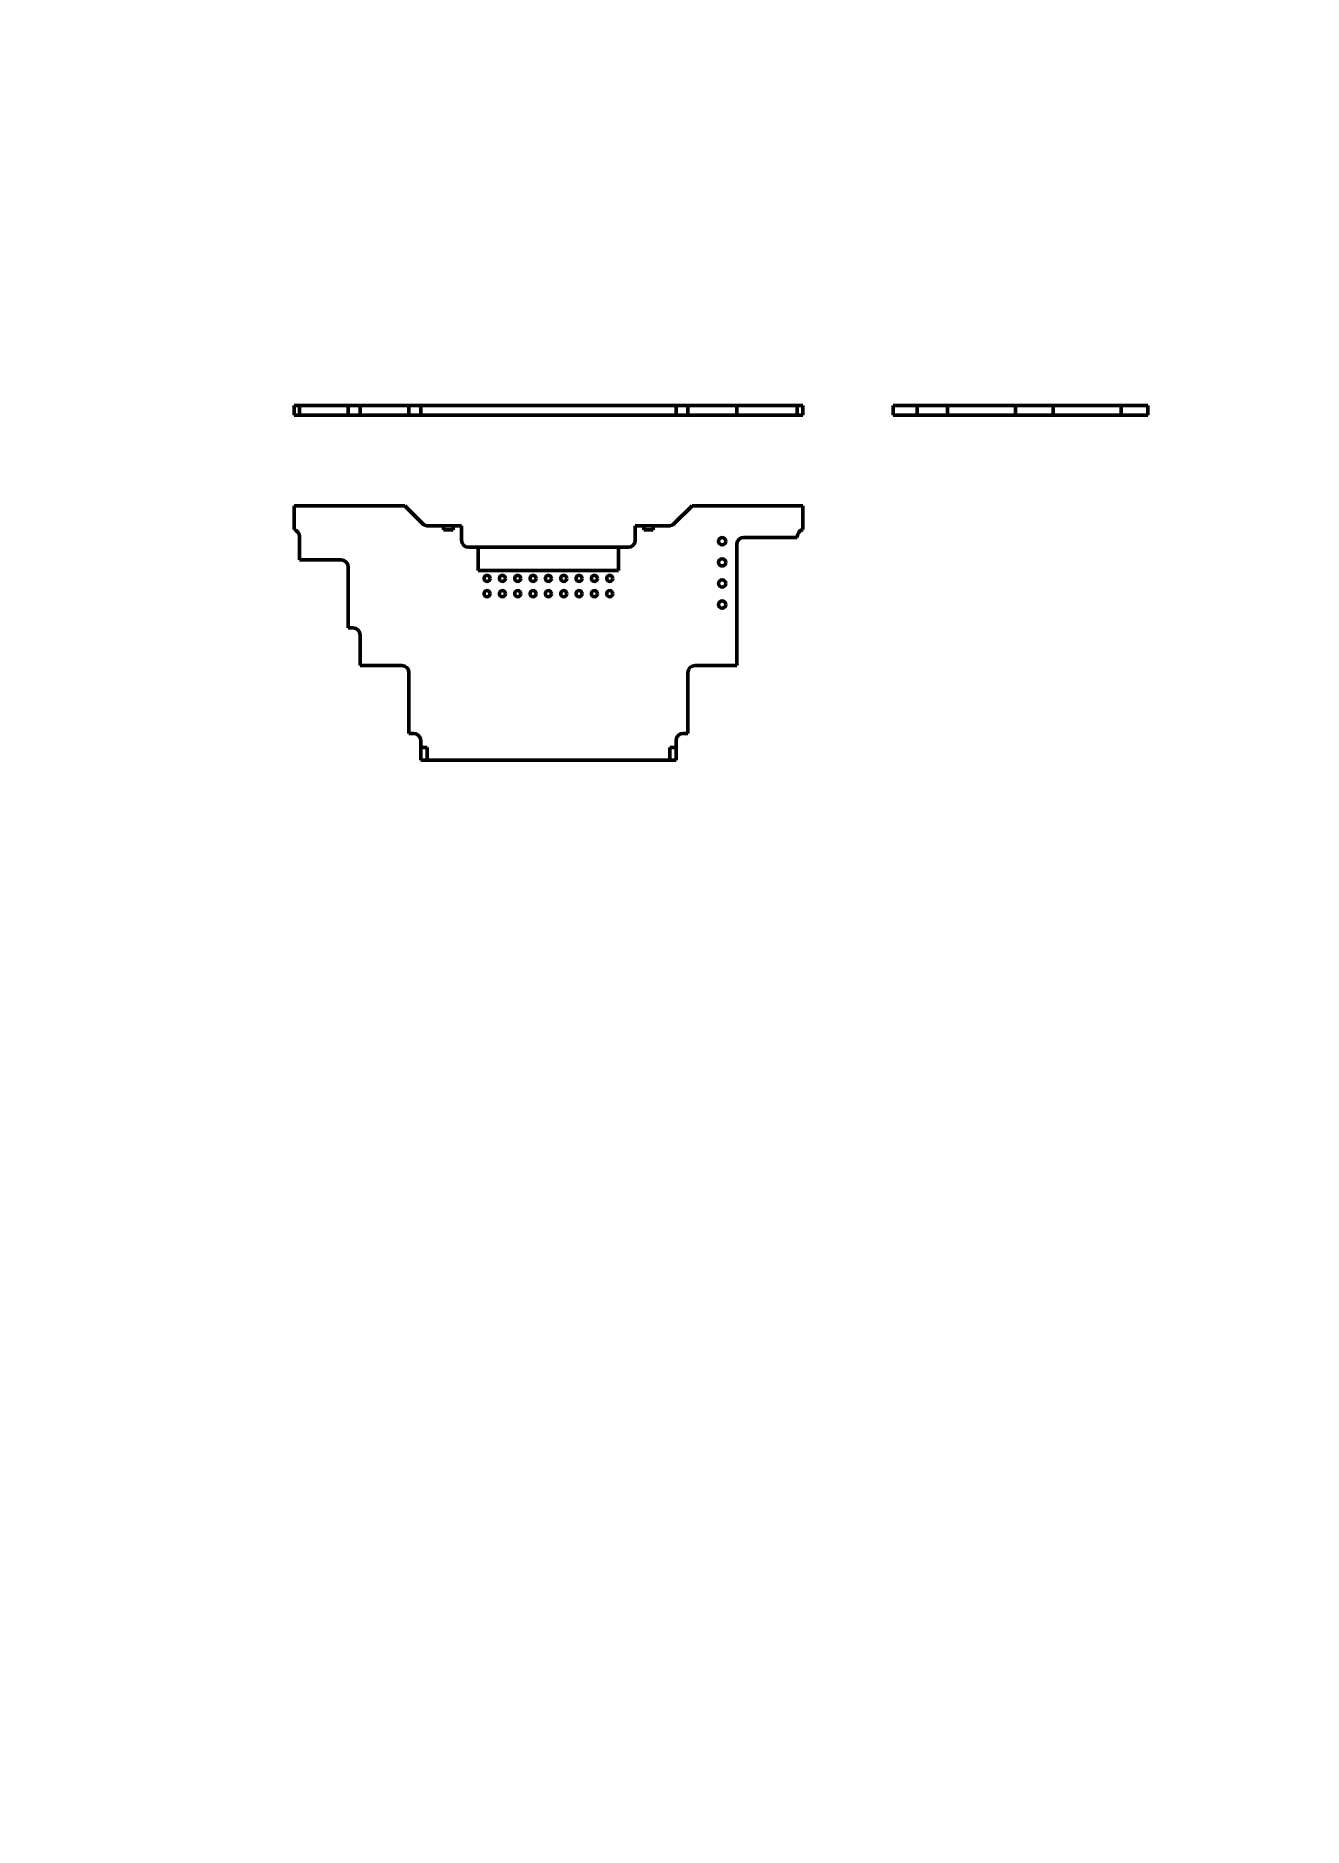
# Model space of a CAD drawing. Header units: millimetres. Extents: x 0 to 210, y 0 to 297.
import ezdxf

# ---------------------------------------------------------------- set-up
doc = ezdxf.new("R2010")
doc.units = ezdxf.units.MM
doc.linetypes.add('K5LT_BASIC', pattern=[0])
doc.layers.add('Системный слой (1)', color=252, linetype='Continuous', true_color=0x909090)

msp = doc.modelspace()

# ---------------------------------------------------------------- linework, layer by layer
at = {"layer": 'Системный слой (1)', "color": 5, "linetype": 'K5LT_BASIC', "lineweight": 60, "true_color": 0x0000ff}
for p, q in [((42.78, 235.7), (43.68, 235.7)), ((42.78, 235.7), (42.78, 234.1)), ((50.58, 235.7), (43.68, 235.7)), ((43.68, 234.1), (43.68, 235.7)), ((50.58, 235.7), (51.78, 235.7)), ((51.78, 235.7), (51.78, 234.1)), ((51.78, 235.7), (52.53, 235.7)), ((53.73, 235.7), (52.53, 235.7)), ((60.63, 235.7), (53.73, 235.7)), ((53.73, 234.1), (53.73, 235.7)), ((60.63, 235.7), (61.83, 235.7)), ((61.83, 235.7), (62.58, 235.7)), ((61.83, 235.7), (61.83, 234.1)), ((63.78, 235.7), (62.58, 235.7)), ((63.78, 235.69), (63.78, 235.7)), ((63.78, 235.7), (64.83, 235.7)), ((64.83, 235.69), (63.78, 235.69)), ((63.78, 235.69), (63.78, 234.11)), ((64.83, 235.7), (64.83, 235.69)), ((64.83, 235.7), (105.03, 235.7)), ((106.08, 235.7), (105.03, 235.7)), ((105.03, 235.7), (105.03, 235.69)), ((106.08, 235.69), (105.03, 235.69)), ((106.08, 235.7), (107.28, 235.7)), ((106.08, 235.7), (106.08, 235.69)), ((106.08, 235.69), (106.08, 234.11)), ((108.03, 235.7), (107.28, 235.7)), ((109.23, 235.7), (108.03, 235.7)), ((108.03, 234.1), (108.03, 235.7)), ((109.23, 235.7), (116.13, 235.7)), ((116.13, 235.7), (116.13, 234.1)), ((117.33, 235.7), (116.13, 235.7)), ((126.18, 235.7), (117.33, 235.7)), ((126.18, 235.7), (126.18, 234.1)), ((127.08, 235.7), (126.18, 235.7)), ((127.08, 235.7), (127.08, 234.1)), ((142.08, 234.1), (142.08, 235.7)), ((142.08, 234.1), (142.08, 235.7)), ((142.08, 235.7), (142.08, 235.7)), ((142.08, 235.7), (146.03, 235.7)), ((146.03, 235.7), (147.2, 235.7)), ((146.03, 235.7), (146.03, 234.1)), ((147.2, 235.7), (151.08, 235.7)), ((151.08, 235.7), (152.28, 235.7)), ((151.08, 234.1), (151.08, 235.7)), ((152.28, 235.7), (162.33, 235.7)), ((163.53, 235.7), (162.33, 235.7)), ((162.33, 235.7), (162.33, 234.1)), ((163.53, 235.7), (168.58, 235.7)), ((168.58, 234.1), (168.58, 235.7)), ((168.58, 235.7), (169.78, 235.7)), ((169.78, 235.7), (179.83, 235.7)), ((181.03, 235.7), (179.83, 235.7)), ((179.83, 235.7), (179.83, 234.1)), ((181.03, 235.7), (182.18, 235.7)), ((182.18, 235.69), (182.18, 235.7)), ((182.18, 235.7), (184.28, 235.7)), ((184.28, 235.69), (182.18, 235.69)), ((184.28, 235.7), (184.28, 235.69)), ((184.28, 235.69), (184.28, 234.11)), ((42.78, 234.1), (43.68, 234.1)), ((50.58, 234.1), (43.68, 234.1)), ((50.58, 234.1), (51.78, 234.1)), ((51.78, 234.1), (52.53, 234.1)), ((53.73, 234.1), (52.53, 234.1)), ((60.63, 234.1), (53.73, 234.1)), ((60.63, 234.1), (61.83, 234.1)), ((61.83, 234.1), (62.58, 234.1)), ((63.78, 234.1), (62.58, 234.1)), ((63.78, 234.1), (63.78, 234.11)), ((63.78, 234.11), (64.83, 234.11)), ((63.78, 234.1), (64.83, 234.1)), ((64.83, 234.11), (64.83, 234.1)), ((64.83, 234.1), (105.03, 234.1)), ((105.03, 234.11), (106.08, 234.11)), ((105.03, 234.11), (105.03, 234.1)), ((106.08, 234.1), (105.03, 234.1)), ((106.08, 234.11), (106.08, 234.1)), ((106.08, 234.1), (107.28, 234.1)), ((108.03, 234.1), (107.28, 234.1)), ((109.23, 234.1), (108.03, 234.1)), ((109.23, 234.1), (116.13, 234.1)), ((117.33, 234.1), (116.13, 234.1)), ((126.18, 234.1), (117.33, 234.1)), ((127.08, 234.1), (126.18, 234.1)), ((142.08, 234.1), (146.03, 234.1)), ((142.08, 234.1), (142.08, 234.1)), ((146.03, 234.1), (147.2, 234.1)), ((147.2, 234.1), (151.08, 234.1)), ((151.08, 234.1), (152.28, 234.1)), ((152.28, 234.1), (162.33, 234.1)), ((163.53, 234.1), (162.33, 234.1)), ((163.53, 234.1), (168.58, 234.1)), ((168.58, 234.1), (169.78, 234.1)), ((169.78, 234.1), (179.83, 234.1)), ((181.03, 234.1), (179.83, 234.1)), ((181.03, 234.1), (182.18, 234.1)), ((182.18, 234.1), (182.18, 234.11)), ((182.18, 234.11), (184.28, 234.11)), ((182.18, 234.1), (184.28, 234.1)), ((184.28, 234.11), (184.28, 234.1)), ((42.78, 219.1), (61.13, 219.1)), ((42.78, 219.1), (42.78, 215.15)), ((61.13, 219.1), (64.13, 216.1)), ((105.74, 216.1), (108.73, 219.1)), ((108.73, 219.1), (127.08, 219.1)), ((127.08, 215.15), (127.08, 219.1)), ((43.68, 213.98), (43.68, 210.1)), ((64.98, 215.75), (67.57, 215.75)), ((67.57, 215.75), (69.13, 215.75)), ((67.57, 215.75), (67.57, 215.1)), ((67.57, 215.1), (69.13, 215.1)), ((69.13, 215.75), (70.53, 215.75)), ((69.13, 215.75), (69.13, 215.1)), ((70.53, 215.75), (70.53, 213.4)), ((99.33, 215.75), (100.73, 215.75)), ((99.33, 215.75), (99.33, 213.4)), ((102.29, 215.75), (100.73, 215.75)), ((100.73, 215.1), (100.73, 215.75)), ((100.73, 215.1), (102.29, 215.1)), ((102.29, 215.1), (102.29, 215.75)), ((102.29, 215.75), (104.89, 215.75)), ((126.18, 213.85), (117.33, 213.85)), ((126.18, 213.98), (126.18, 213.85)), ((73.3, 212.2), (71.73, 212.2)), ((73.3, 208.35), (73.3, 212.2)), ((73.3, 212.2), (96.56, 212.2)), ((96.56, 212.2), (98.13, 212.2)), ((96.56, 212.2), (96.56, 208.35)), ((116.13, 212.65), (116.13, 192.6)), ((50.58, 210.1), (43.68, 210.1)), ((51.78, 208.9), (51.78, 198.85)), ((73.3, 208.35), (96.56, 208.35)), ((51.78, 198.85), (52.53, 198.85)), ((53.73, 197.65), (53.73, 192.6)), ((60.63, 192.6), (53.73, 192.6)), ((61.83, 191.4), (61.83, 181.35)), ((108.03, 191.4), (108.03, 181.35)), ((109.23, 192.6), (116.13, 192.6)), ((61.83, 181.35), (62.58, 181.35)), ((108.03, 181.35), (107.28, 181.35)), ((63.78, 180.15), (63.78, 179)), ((63.78, 176.9), (63.78, 179)), ((63.78, 179), (64.83, 179)), ((64.83, 179), (64.83, 176.9)), ((106.08, 179), (105.03, 179)), ((105.03, 179), (105.03, 176.9)), ((106.08, 180.15), (106.08, 179)), ((106.08, 176.9), (106.08, 179)), ((64.83, 176.9), (63.78, 176.9)), ((64.83, 176.9), (105.03, 176.9)), ((106.08, 176.9), (105.03, 176.9))]:
    msp.add_line(p, q, dxfattribs=at)
for centre, radius in [((113.73, 213.2), 0.6), ((113.73, 209.7), 0.6), ((74.77, 207.05), 0.5), ((74.77, 204.51), 0.5), ((77.31, 207.05), 0.5), ((77.31, 204.51), 0.5), ((79.85, 207.05), 0.5), ((79.85, 204.51), 0.5), ((82.39, 207.05), 0.5), ((82.39, 204.51), 0.5), ((84.93, 207.05), 0.5), ((84.93, 204.51), 0.5), ((87.47, 207.05), 0.5), ((87.47, 204.51), 0.5), ((90.01, 207.05), 0.5), ((90.01, 204.51), 0.5), ((92.55, 207.05), 0.5), ((92.55, 204.51), 0.5), ((95.09, 207.05), 0.5), ((95.09, 204.51), 0.5), ((113.73, 206.2), 0.6), ((113.73, 202.7), 0.6)]:
    msp.add_circle(centre, radius, dxfattribs=at)
for centre, start, end in [((42.48, 213.98), 0, 75.5225), ((64.98, 216.95), 225, 270), ((104.89, 216.95), 270, 315), ((117.33, 212.65), 90, 180), ((127.38, 213.98), 104.4775, 180), ((71.73, 213.4), 180, 270), ((98.13, 213.4), 270, 0), ((50.58, 208.9), 0, 90), ((52.53, 197.65), 0, 90), ((60.63, 191.4), 0, 90), ((109.23, 191.4), 90, 180), ((62.58, 180.15), 0, 90), ((107.28, 180.15), 90, 180)]:
    msp.add_arc(centre, 1.2, start, end, dxfattribs=at)

doc.saveas('drawing.dxf')
